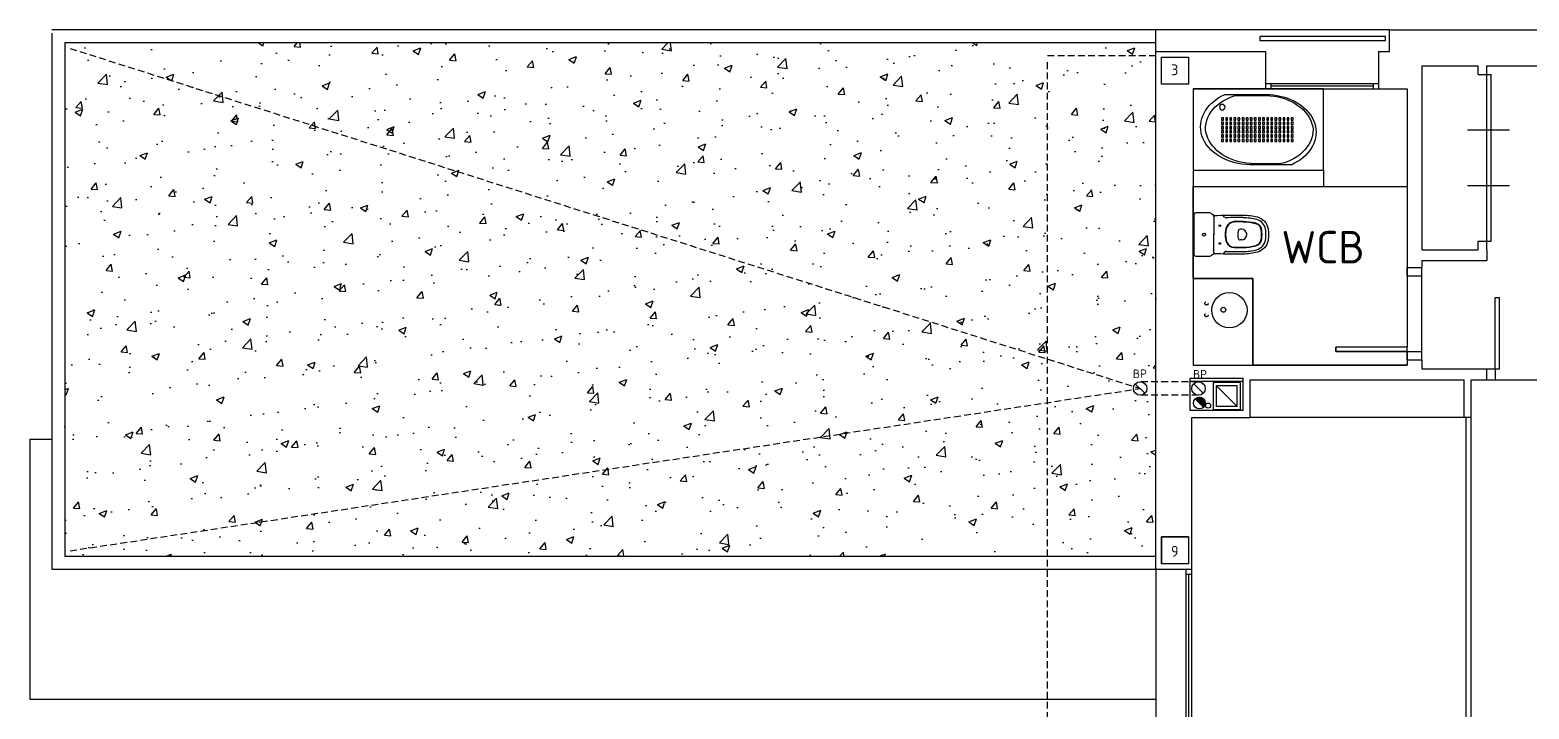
# Model space of a CAD drawing. Extents: x 37594 to 44658, y -15488 to -11373.
# Drawn here: x 37750 to 39133, y -14596 to -13969 of the extents above; entities that cross this region are included whole.
import ezdxf

# ---------------------------------------------------------------- set-up
doc = ezdxf.new("R2010")
doc.units = 0
doc.header["$LTSCALE"] = 25
doc.header["$MEASUREMENT"] = 0
doc.linetypes.add('RAYITAS', pattern=[0.375, 0.25, -0.125])
for name, color, linetype in [('CARASFIJAS', 3, 'CONTINUOUS'), ('CARPINTERIA', 5, 'CONTINUOUS'), ('CUBIERTA', 4, 'CONTINUOUS'), ('MUROS', 1, 'CONTINUOUS'), ('PAVIMENTOS', 4, 'CONTINUOUS'), ('PILARES', 2, 'CONTINUOUS'), ('PLANTA', 7, 'CONTINUOUS'), ('TEXTO', 10, 'CONTINUOUS'), ('TEXTOS', 10, 'CONTINUOUS'), ('TEXTOSPIL', 7, 'CONTINUOUS')]:
    doc.layers.add(name, color=color, linetype=linetype)
doc.styles.add('DIN', font='DIN')
doc.styles.add('FUTURA', font='din.shx', dxfattribs={"height": 30})

msp = doc.modelspace()

# ---------------------------------------------------------------- hatches: boundary and pattern name
at = {"layer": 'CUBIERTA'}
h = msp.add_hatch(dxfattribs=at)
h.set_pattern_fill('AR-CONC', color=256, scale=10, style=0)
h.set_pattern_definition([(50, (5619.305, 5055.01), (71.72602, -6.27521), [7.5, -82.5]), (355, (5619.305, 5055.01), (-13.87513, 75.21921), [6, -66]), (100.4514, (5625.28, 5054.49), (57.85094, 68.94395), [6.37402, -70.11421]), (46.1842, (5619.305, 5075.01), (106.7241, -16.5519), [11.25, -123.75]), (96.6356, (5628.2, 5073.63), (93.46627, 97.4118), [9.56103, -105.1713]), (351.1842, (5619.3, 5075.01), (93.4662, 97.41186), [9, -99]), (21, (5629.305, 5070.01), (59.690705, -40.26189), [7.5, -82.5]), (326, (5629.305, 5070.01), (24.33153, 72.515), [6, -66]), (71.4514, (5634.28, 5066.656), (84.02226, 32.25305), [6.37402, -70.11421]), (37.5, (5619.305, 5055.011), (1.215986, 33.289385), [0, -65.2, 0, -67, 0, -66.25]), (7.5, (5619.305, 5055.01), (26.306954, 39.44117), [0, -38.2, 0, -63.7, 0, -25.25]), (327.5, (5597.005, 5055.01), (53.382244, -2.255487), [0, -25, 0, -78, 0, -103.5]), (317.5, (5587.005, 5055.01), (58.318617, 10.0105), [0, -32.5, 0, -51.8, 0, -73.5])])
edge = h.paths.add_edge_path()
edge.add_line((38789.2, -13981.2), (37782.2, -13981.2))
edge.add_line((37782.2, -13981.2), (37782.2, -14455.2))
edge.add_line((37782.2, -14455.2), (38789.2, -14455.2))
edge.add_line((38789.2, -14455.2), (38789.2, -13981.2))

# ---------------------------------------------------------------- linework, layer by layer
at = {"layer": 'CARASFIJAS'}
for p, q in [((38794.2, -13994.2), (38819.2, -13994.2)), ((38819.2, -13994.2), (38819.2, -14019.2)), ((38819.2, -14437.2), (38794.2, -14437.2)), ((38794.2, -14437.2), (38794.2, -14462.2))]:
    msp.add_line(p, q, dxfattribs=at)
at = {"layer": 'CARPINTERIA'}
for p, q in [((39094.7, -14164.2), (39094.7, -14010.2)), ((39094.7, -14010.2), (39098.7, -14010.2)), ((39098.7, -14164.2), (39098.7, -14010.2)), ((38890.2, -14018.7), (38994.7, -14018.7)), ((38890.2, -14023.7), (38994.7, -14023.7)), ((38895.2, -14018.7), (38895.2, -14023.7)), ((38989.7, -14021.2), (38895.2, -14021.2)), ((38989.7, -14018.7), (38989.7, -14023.7)), ((39076.8, -14061.5), (39115.6, -14061.5)), ((39076.8, -14112.9), (39115.6, -14112.9)), ((39094.7, -14164.2), (39098.7, -14164.2)), ((39021.2, -14196.2), (39021.2, -14188.7)), ((39034.7, -14196.2), (39034.7, -14188.7)), ((39021.2, -14196.2), (39034.7, -14196.2)), ((39102.2, -14282.2), (39102.2, -14216.2)), ((39102.2, -14216.2), (39106.2, -14216.2)), ((39106.2, -14282.2), (39106.2, -14216.2)), ((38955.2, -14266.2), (38955.2, -14262.2)), ((39021.2, -14262.2), (38955.2, -14262.2)), ((39021.2, -14266.2), (38955.2, -14266.2)), ((39021.2, -14266.2), (39021.2, -14262.2)), ((39021.2, -14273.7), (39021.2, -14266.2)), ((39021.2, -14266.2), (39034.7, -14266.2)), ((39034.7, -14273.7), (39034.7, -14266.2)), ((39094.7, -14282.2), (39102.2, -14282.2)), ((39102.2, -14282.2), (39106.2, -14282.2)), ((39102.2, -14282.2), (39102.2, -14292.2)), ((39094.7, -14292.2), (39102.2, -14292.2)), ((38817.2, -14727.2), (38817.2, -14467.2)), ((38822.2, -14727.2), (38822.2, -14467.2)), ((38822.2, -14472.2), (38817.2, -14472.2)), ((38819.7, -14722.2), (38819.7, -14472.2))]:
    msp.add_line(p, q, dxfattribs=at)
at = {"layer": 'CUBIERTA'}
msp.add_lwpolyline([(38789.2, -13981.2), (37782.2, -13981.2), (37782.2, -14455.2), (38789.2, -14455.2), (38789.2, -13981.2)], dxfattribs=at)
at = {"layer": 'MUROS'}
for p, q in [((39004.7, -13989.2), (39004.7, -13969.2)), ((39004.7, -13969.2), (39240.2, -13969.2)), ((38789.2, -13989.2), (38890.2, -13989.2)), ((38789.2, -14467.2), (38789.2, -13992.2)), ((38890.2, -13989.2), (38890.2, -14023.7)), ((38994.7, -13989.2), (39004.7, -13989.2)), ((38994.7, -13989.2), (38994.7, -14023.7)), ((39034.7, -14002.2), (39034.7, -14172.2)), ((39034.7, -14002.2), (39086.7, -14002.2)), ((39086.7, -14010.2), (39086.7, -14002.2)), ((39086.7, -14010.2), (39094.7, -14010.2)), ((39094.7, -14010.2), (39094.7, -14002.2)), ((39094.7, -14002.2), (39579.2, -14002.2)), ((38823.7, -14023.7), (38890.2, -14023.7)), ((38823.7, -14023.7), (38823.7, -14278.7)), ((38994.7, -14023.7), (39021.2, -14023.7)), ((39021.2, -14023.7), (39021.2, -14188.7)), ((39086.7, -14172.2), (39086.7, -14164.2)), ((39086.7, -14164.2), (39094.7, -14164.2)), ((39094.7, -14172.2), (39094.7, -14164.2)), ((39034.7, -14172.2), (39086.7, -14172.2)), ((39094.7, -14172.2), (39094.7, -14182.2)), ((39021.2, -14188.7), (39034.7, -14188.7)), ((39034.7, -14182.2), (39034.7, -14188.7)), ((39034.7, -14182.2), (39094.7, -14182.2)), ((39021.2, -14273.7), (39021.2, -14278.7)), ((39021.2, -14273.7), (39034.7, -14273.7)), ((39034.7, -14273.7), (39034.7, -14282.2)), ((38823.7, -14278.7), (39021.2, -14278.7)), ((39034.7, -14282.2), (39094.7, -14282.2)), ((39094.7, -14292.2), (39094.7, -14282.2)), ((38820.7, -14320.7), (38820.7, -14290.7)), ((38820.7, -14290.7), (38869.7, -14290.7)), ((38869.7, -14320.7), (38869.7, -14290.7)), ((38876.2, -14292.2), (39073.7, -14292.2)), ((38876.2, -14327.2), (38876.2, -14292.2)), ((39073.7, -14327.2), (39073.7, -14292.2)), ((39080.2, -14292.2), (39094.7, -14292.2)), ((39080.2, -14327.2), (39080.2, -14292.2)), ((38869.7, -14320.7), (38820.7, -14320.7)), ((38822.2, -14467.2), (38822.2, -14327.2)), ((38822.2, -14327.2), (38876.2, -14327.2)), ((39080.2, -14327.2), (39073.7, -14327.2)), ((38789.2, -14467.2), (38822.2, -14467.2))]:
    msp.add_line(p, q, dxfattribs=at)
at = {"layer": 'PAVIMENTOS'}
msp.add_lwpolyline([(39021.2, -14278.7), (38878.7, -14278.7), (38878.7, -14198.7), (38823.7, -14198.7), (38823.7, -14113.7), (39021.2, -14113.7), (39021.2, -14262.2), (38955.2, -14262.2), (38955.2, -14266.2), (39021.2, -14266.2)], close=True, dxfattribs=at)
at = {"layer": 'PILARES'}
for points in [[(38794.2, -13994.2), (38819.2, -13994.2), (38819.2, -14019.2), (38794.2, -14019.2)], [(38794.2, -14437.2), (38819.2, -14437.2), (38819.2, -14462.2), (38794.2, -14462.2)]]:
    msp.add_lwpolyline(points, close=True, dxfattribs=at)
at = {"layer": 'PLANTA'}
for p, q in [((38789.2, -13969.2), (37770.2, -13969.2)), ((38789.2, -13989.2), (38789.2, -13969.2)), ((39004.7, -13969.2), (38789.2, -13969.2)), ((37770.2, -13972.2), (37770.2, -14467.2)), ((38789.2, -13981.2), (37782.2, -13981.2)), ((37782.2, -13984.2), (37782.2, -14455.2)), ((39001.1, -13975.2), (38885.4, -13975.2)), ((38885.4, -13979.2), (38885.4, -13975.2)), ((39001.1, -13979.2), (38885.4, -13979.2)), ((39001.1, -13979.2), (39001.1, -13975.2)), ((38836.5, -14041.3), (38838.4, -14039.1)), ((38838.4, -14039.1), (38840.3, -14037.1)), ((38840.3, -14037.1), (38842.5, -14035.2)), ((38841.8, -14042.6), (38844, -14040.3)), ((38842.5, -14035.2), (38844.9, -14033.4)), ((38844, -14040.3), (38846.4, -14038.2)), ((38844.9, -14033.4), (38847.4, -14031.7)), ((38846.4, -14038.2), (38848.9, -14036.2)), ((38847.4, -14031.7), (38850.1, -14030.1)), ((38848.1, -14039.5), (38847.9, -14040.5)), ((38847.9, -14040.5), (38848.1, -14041.5)), ((38848.6, -14038.7), (38848.1, -14039.5)), ((38849.5, -14038.1), (38848.6, -14038.7)), ((38848.9, -14036.2), (38851.8, -14034.4)), ((38850.5, -14037.9), (38849.5, -14038.1)), ((38850.1, -14030.1), (38853, -14028.7)), ((38851.5, -14038.1), (38850.5, -14037.9)), ((38852.3, -14038.7), (38851.5, -14038.1)), ((38851.8, -14034.4), (38854.9, -14032.7)), ((38852.9, -14039.5), (38852.3, -14038.7)), ((38853.1, -14040.5), (38852.9, -14039.5)), ((38852.9, -14041.5), (38853.1, -14040.5)), ((38853, -14028.7), (38891.8, -14028.7)), ((38854.9, -14032.7), (38858, -14031.3)), ((38858, -14031.3), (38861.4, -14030.1)), ((38861.4, -14030.1), (38864.8, -14029.7)), ((38864.8, -14029.7), (38891.2, -14029.7)), ((38891.2, -14029.7), (38894.7, -14029.9)), ((38891.8, -14028.7), (38894.2, -14028.8)), ((38894.2, -14028.8), (38897.7, -14029.2)), ((38894.7, -14029.9), (38898.3, -14030.3)), ((38897.7, -14029.2), (38901, -14029.6)), ((38898.3, -14030.3), (38901.9, -14031)), ((38901, -14029.6), (38905, -14030.5)), ((38901.9, -14031), (38905.4, -14031.8)), ((38905, -14030.5), (38907.9, -14031.3)), ((38905.4, -14031.8), (38908.7, -14032.9)), ((38907.9, -14031.3), (38910.1, -14032)), ((38908.7, -14032.9), (38912, -14034.2)), ((38910.1, -14032), (38913.4, -14033.3)), ((38912, -14034.2), (38915.1, -14035.7)), ((38913.4, -14033.3), (38916.6, -14034.8)), ((38915.1, -14035.7), (38918, -14037.4)), ((38916.6, -14034.8), (38919.6, -14036.5)), ((38918, -14037.4), (38920.6, -14039.2)), ((38919.6, -14036.5), (38922.5, -14038.3)), ((38920.6, -14039.2), (38923.3, -14041.2)), ((38922.5, -14038.3), (38925.2, -14040.4)), ((38925.2, -14040.4), (38927.6, -14042.6)), ((38830.5, -14056), (38830.9, -14053.5)), ((38830.9, -14053.5), (38831.5, -14050.9)), ((38831.5, -14050.9), (38832.4, -14048.4)), ((38832.4, -14048.4), (38833.6, -14045.9)), ((38833.6, -14045.9), (38834.9, -14043.5)), ((38834.9, -14043.5), (38836.5, -14041.3)), ((38835.5, -14055.6), (38836.2, -14052.8)), ((38836.2, -14052.8), (38837.2, -14050.1)), ((38837.2, -14050.1), (38838.4, -14047.5)), ((38838.4, -14047.5), (38840, -14045.1)), ((38840, -14045.1), (38841.8, -14042.6)), ((38848.1, -14041.5), (38848.6, -14042.3)), ((38848.6, -14042.3), (38849.5, -14042.9)), ((38849.5, -14042.9), (38850.5, -14043.1)), ((38850.5, -14043.1), (38851.5, -14042.9)), ((38851.5, -14042.9), (38852.3, -14042.3)), ((38852.3, -14042.3), (38852.9, -14041.5)), ((38923.3, -14041.2), (38925.6, -14043.3)), ((38925.6, -14043.3), (38927.6, -14045.6)), ((38927.6, -14042.6), (38929.8, -14045)), ((38927.6, -14045.6), (38929.4, -14048)), ((38929.4, -14048), (38931, -14050.5)), ((38929.8, -14045), (38931.7, -14047.5)), ((38931, -14050.5), (38932.3, -14053)), ((38931.7, -14047.5), (38933.3, -14050.1)), ((38932.3, -14053), (38933.2, -14055.8)), ((38933.3, -14050.1), (38934.7, -14052.8)), ((38934.7, -14052.8), (38935.7, -14055.6)), ((38830.3, -14058.6), (38830.5, -14056)), ((38830.5, -14061.2), (38830.3, -14058.6)), ((38830.9, -14064.1), (38830.5, -14061.2)), ((38831.7, -14066.9), (38830.9, -14064.1)), ((38832.7, -14069.6), (38831.7, -14066.9)), ((38835, -14061.1), (38835.1, -14058.4)), ((38835.4, -14063.7), (38835, -14061.1)), ((38835.1, -14058.4), (38835.5, -14055.6)), ((38836.1, -14066.5), (38835.4, -14063.7)), ((38837, -14069), (38836.1, -14066.5)), ((38933.6, -14066.8), (38932.8, -14069.6)), ((38933.2, -14055.8), (38933.9, -14058.5)), ((38934.1, -14063.9), (38933.6, -14066.8)), ((38933.9, -14058.5), (38934.3, -14061.2)), ((38934.3, -14061.2), (38934.1, -14063.9)), ((38935.7, -14055.6), (38936.5, -14058.4)), ((38936.5, -14058.4), (38936.9, -14061.2)), ((38936.9, -14066.4), (38936.5, -14068.8)), ((38936.9, -14061.2), (38937, -14063.7)), ((38937, -14063.7), (38936.9, -14066.4)), ((38834.1, -14072.3), (38832.7, -14069.6)), ((38835.7, -14074.9), (38834.1, -14072.3)), ((38837.6, -14077.5), (38835.7, -14074.9)), ((38838.3, -14071.6), (38837, -14069)), ((38839.8, -14079.8), (38837.6, -14077.5)), ((38839.8, -14074), (38838.3, -14071.6)), ((38841.5, -14076.3), (38839.8, -14074)), ((38842.2, -14082), (38839.8, -14079.8)), ((38843.5, -14078.5), (38841.5, -14076.3)), ((38844.9, -14084), (38842.2, -14082)), ((38845.7, -14080.7), (38843.5, -14078.5)), ((38848.1, -14082.6), (38845.7, -14080.7)), ((38926.6, -14079.9), (38924.4, -14082.2)), ((38928.6, -14077.5), (38926.6, -14079.9)), ((38930.3, -14075), (38928.6, -14077.5)), ((38930.9, -14080.9), (38929.1, -14083.1)), ((38931.7, -14072.3), (38930.3, -14075)), ((38932.5, -14078.7), (38930.9, -14080.9)), ((38932.8, -14069.6), (38931.7, -14072.3)), ((38933.8, -14076.4), (38932.5, -14078.7)), ((38935, -14073.9), (38933.8, -14076.4)), ((38935.8, -14071.4), (38935, -14073.9)), ((38936.5, -14068.8), (38935.8, -14071.4)), ((38847.7, -14085.9), (38844.9, -14084)), ((38850.8, -14087.7), (38847.7, -14085.9)), ((38850.7, -14084.4), (38848.1, -14082.6)), ((38853.5, -14086.1), (38850.7, -14084.4)), ((38854.1, -14089.2), (38850.8, -14087.7)), ((38856.4, -14087.6), (38853.5, -14086.1)), ((38857.5, -14090.5), (38854.1, -14089.2)), ((38859.5, -14088.9), (38856.4, -14087.6)), ((38861, -14091.5), (38857.5, -14090.5)), ((38862.7, -14090.1), (38859.5, -14088.9)), ((38864.7, -14092.5), (38861, -14091.5)), ((38866.1, -14091), (38862.7, -14090.1)), ((38868.4, -14093.1), (38864.7, -14092.5)), ((38869.4, -14091.7), (38866.1, -14091)), ((38872.4, -14093.5), (38868.4, -14093.1)), ((38873, -14092.3), (38869.4, -14091.7)), ((38875.6, -14093.7), (38872.4, -14093.5)), ((38876.5, -14092.6), (38873, -14092.3)), ((38914.5, -14093.7), (38875.6, -14093.7)), ((38879.6, -14092.7), (38876.5, -14092.6)), ((38902.6, -14092.7), (38879.6, -14092.7)), ((38906.4, -14092.3), (38902.6, -14092.7)), ((38909.8, -14091.2), (38906.4, -14092.3)), ((38913.1, -14089.7), (38909.8, -14091.2)), ((38916.2, -14088.1), (38913.1, -14089.7)), ((38917.2, -14092.2), (38914.5, -14093.7)), ((38919.1, -14086.3), (38916.2, -14088.1)), ((38920, -14090.7), (38917.2, -14092.2)), ((38921.9, -14084.4), (38919.1, -14086.3)), ((38922.5, -14089), (38920, -14090.7)), ((38924.4, -14082.2), (38921.9, -14084.4)), ((38924.9, -14087.2), (38922.5, -14089)), ((38927.2, -14085.2), (38924.9, -14087.2)), ((38929.1, -14083.1), (38927.2, -14085.2)), ((38823.7, -14098.7), (38943.7, -14098.7)), ((38943.7, -14098.7), (38943.7, -14113.7)), ((38823.7, -14113.7), (38943.7, -14113.7)), ((38943.7, -14113.7), (39021.2, -14113.7)), ((38842.6, -14141.5), (38842.6, -14157.9)), ((38852.5, -14142), (38850.8, -14140.3)), ((38842.6, -14158.2), (38842.6, -14157.9)), ((38842.6, -14158.2), (38842.6, -14158.4)), ((38842.6, -14174.8), (38842.6, -14158.4)), ((38868.3, -14153.2), (38867, -14153.2)), ((38868.3, -14163.1), (38867, -14163.1)), ((38852.5, -14174.3), (38850.8, -14176.1)), ((38823.7, -14198.7), (38878.7, -14198.7)), ((38878.7, -14198.7), (38878.7, -14278.7)), ((39034.7, -14266.2), (39034.7, -14196.2)), ((38770.2, -14295.9), (38779.1, -14304.7)), ((38869.7, -14293.7), (38820.7, -14293.7)), ((38824.1, -14295.9), (38832.9, -14304.7)), ((38867.2, -14294.9), (38842.2, -14294.9)), ((38842.2, -14319.9), (38842.2, -14294.9)), ((38864.2, -14316.9), (38845.2, -14297.9)), ((38845.2, -14316.9), (38845.2, -14297.9)), ((38864.2, -14297.9), (38845.2, -14297.9)), ((38864.2, -14316.9), (38864.2, -14297.9)), ((38867.2, -14319.9), (38867.2, -14294.9)), ((39102.2, -14292.2), (39172.2, -14292.2)), ((38833.2, -14317.6), (38825.4, -14309.9)), ((38833.5, -14317.3), (38825.7, -14309.5)), ((38833.8, -14316.9), (38826.2, -14309.2)), ((38834.1, -14316.4), (38826.6, -14308.9)), ((38834.3, -14316), (38827.1, -14308.7)), ((38834.5, -14315.4), (38827.6, -14308.5)), ((38834.6, -14314.9), (38828.1, -14308.4)), ((38834.7, -14314.3), (38828.7, -14308.3)), ((38834.8, -14313.6), (38829.4, -14308.2)), ((38834.7, -14312.8), (38830.2, -14308.3)), ((38834.4, -14311.8), (38831.2, -14308.6)), ((38864.2, -14316.9), (38845.2, -14316.9)), ((38867.2, -14319.9), (38842.2, -14319.9)), ((39073.7, -14327.2), (38876.2, -14327.2)), ((39075.2, -14327.2), (39075.2, -15022.7)), ((39080.2, -15022.7), (39080.2, -14327.2)), ((37750.2, -14347.2), (37770.2, -14347.2)), ((37750.2, -14347.2), (37750.2, -14587.2)), ((37782.2, -14455.2), (38789.2, -14455.2)), ((37770.2, -14467.2), (38789.2, -14467.2)), ((38789.2, -14467.2), (38789.2, -14727.2)), ((37750.2, -14587.2), (38789.2, -14587.2))]:
    msp.add_line(p, q, dxfattribs=at)
at = {"layer": 'PLANTA', "linetype": 'RAYITAS'}
for p, q in [((37787.2, -13986.2), (38774.7, -14300.3)), ((38789.2, -13993.2), (38689.2, -13993.2)), ((38689.2, -14727.2), (38689.2, -13996.2)), ((37787.2, -14450.2), (38774.7, -14300.3)), ((38828.5, -14294), (38774.7, -14294)), ((38828.5, -14306.5), (38774.7, -14306.5))]:
    msp.add_line(p, q, dxfattribs=at)
at = {"layer": 'PLANTA', "color": 4}
for p, q in [((38851.6, -14050.3), (38849.8, -14050.3)), ((38849.8, -14050.3), (38849.8, -14052.6)), ((38849.8, -14052.6), (38851.6, -14052.6)), ((38849.8, -14054.3), (38849.8, -14056.5)), ((38851.6, -14054.3), (38849.8, -14054.3)), ((38851.6, -14052.6), (38851.6, -14050.3)), ((38851.6, -14056.5), (38851.6, -14054.3)), ((38853.6, -14050.3), (38853.6, -14052.6)), ((38855.4, -14050.3), (38853.6, -14050.3)), ((38853.6, -14052.6), (38855.4, -14052.6)), ((38853.6, -14054.3), (38853.6, -14056.5)), ((38855.4, -14054.3), (38853.6, -14054.3)), ((38855.4, -14052.6), (38855.4, -14050.3)), ((38855.4, -14056.5), (38855.4, -14054.3)), ((38857.4, -14050.3), (38857.4, -14052.6)), ((38859.1, -14050.3), (38857.4, -14050.3)), ((38857.4, -14052.6), (38859.1, -14052.6)), ((38857.4, -14054.3), (38857.4, -14056.5)), ((38859.1, -14054.3), (38857.4, -14054.3)), ((38859.1, -14052.6), (38859.1, -14050.3)), ((38859.1, -14056.5), (38859.1, -14054.3)), ((38861.1, -14050.3), (38861.1, -14052.6)), ((38862.9, -14050.3), (38861.1, -14050.3)), ((38861.1, -14052.6), (38862.9, -14052.6)), ((38861.1, -14054.3), (38861.1, -14056.5)), ((38862.9, -14054.3), (38861.1, -14054.3)), ((38862.9, -14052.6), (38862.9, -14050.3)), ((38862.9, -14056.5), (38862.9, -14054.3)), ((38864.9, -14050.3), (38864.9, -14052.6)), ((38866.7, -14050.3), (38864.9, -14050.3)), ((38864.9, -14052.6), (38866.7, -14052.6)), ((38864.9, -14054.3), (38864.9, -14056.5)), ((38866.7, -14054.3), (38864.9, -14054.3)), ((38866.7, -14052.6), (38866.7, -14050.3)), ((38866.7, -14056.5), (38866.7, -14054.3)), ((38868.7, -14050.3), (38868.7, -14052.6)), ((38870.5, -14050.3), (38868.7, -14050.3)), ((38868.7, -14052.6), (38870.5, -14052.6)), ((38868.7, -14054.3), (38868.7, -14056.5)), ((38870.5, -14054.3), (38868.7, -14054.3)), ((38870.5, -14052.6), (38870.5, -14050.3)), ((38870.5, -14056.5), (38870.5, -14054.3)), ((38872.5, -14050.3), (38872.5, -14052.6)), ((38874.2, -14050.3), (38872.5, -14050.3)), ((38872.5, -14052.6), (38874.2, -14052.6)), ((38872.5, -14054.3), (38872.5, -14056.5)), ((38874.2, -14054.3), (38872.5, -14054.3)), ((38874.2, -14052.6), (38874.2, -14050.3)), ((38874.2, -14056.5), (38874.2, -14054.3)), ((38876.2, -14050.3), (38876.2, -14052.6)), ((38878, -14050.3), (38876.2, -14050.3)), ((38876.2, -14052.6), (38878, -14052.6)), ((38876.2, -14054.3), (38876.2, -14056.5)), ((38878, -14054.3), (38876.2, -14054.3)), ((38878, -14052.6), (38878, -14050.3)), ((38878, -14056.5), (38878, -14054.3)), ((38880, -14050.3), (38880, -14052.6)), ((38881.8, -14050.3), (38880, -14050.3)), ((38880, -14052.6), (38881.8, -14052.6)), ((38880, -14054.3), (38880, -14056.5)), ((38881.8, -14054.3), (38880, -14054.3)), ((38881.8, -14052.6), (38881.8, -14050.3)), ((38881.8, -14056.5), (38881.8, -14054.3)), ((38883.8, -14050.3), (38883.8, -14052.6)), ((38885.6, -14050.3), (38883.8, -14050.3)), ((38883.8, -14052.6), (38885.6, -14052.6)), ((38883.8, -14054.3), (38883.8, -14056.5)), ((38885.6, -14054.3), (38883.8, -14054.3)), ((38885.6, -14052.6), (38885.6, -14050.3)), ((38885.6, -14056.5), (38885.6, -14054.3)), ((38887.6, -14050.3), (38887.6, -14052.6)), ((38889.4, -14050.3), (38887.6, -14050.3)), ((38887.6, -14052.6), (38889.4, -14052.6)), ((38887.6, -14054.3), (38887.6, -14056.5)), ((38889.4, -14054.3), (38887.6, -14054.3)), ((38889.4, -14052.6), (38889.4, -14050.3)), ((38889.4, -14056.5), (38889.4, -14054.3)), ((38891.4, -14050.3), (38891.4, -14052.6)), ((38893.1, -14050.3), (38891.4, -14050.3)), ((38891.4, -14052.6), (38893.1, -14052.6)), ((38891.4, -14054.3), (38891.4, -14056.5)), ((38893.1, -14054.3), (38891.4, -14054.3)), ((38893.1, -14052.6), (38893.1, -14050.3)), ((38893.1, -14056.5), (38893.1, -14054.3)), ((38895.1, -14050.3), (38895.1, -14052.6)), ((38896.9, -14050.3), (38895.1, -14050.3)), ((38895.1, -14052.6), (38896.9, -14052.6)), ((38895.1, -14054.3), (38895.1, -14056.5)), ((38896.9, -14054.3), (38895.1, -14054.3)), ((38896.9, -14052.6), (38896.9, -14050.3)), ((38896.9, -14056.5), (38896.9, -14054.3)), ((38898.9, -14050.3), (38898.9, -14052.6)), ((38900.7, -14050.3), (38898.9, -14050.3)), ((38898.9, -14052.6), (38900.7, -14052.6)), ((38898.9, -14054.3), (38898.9, -14056.5)), ((38900.7, -14054.3), (38898.9, -14054.3)), ((38900.7, -14052.6), (38900.7, -14050.3)), ((38900.7, -14056.5), (38900.7, -14054.3)), ((38902.7, -14050.3), (38902.7, -14052.6)), ((38904.5, -14050.3), (38902.7, -14050.3)), ((38902.7, -14052.6), (38904.5, -14052.6)), ((38902.7, -14054.3), (38902.7, -14056.5)), ((38904.5, -14054.3), (38902.7, -14054.3)), ((38904.5, -14052.6), (38904.5, -14050.3)), ((38904.5, -14056.5), (38904.5, -14054.3)), ((38906.5, -14050.3), (38906.5, -14052.6)), ((38908.2, -14050.3), (38906.5, -14050.3)), ((38906.5, -14052.6), (38908.2, -14052.6)), ((38906.5, -14054.3), (38906.5, -14056.5)), ((38908.2, -14054.3), (38906.5, -14054.3)), ((38908.2, -14052.6), (38908.2, -14050.3)), ((38908.2, -14056.5), (38908.2, -14054.3)), ((38910.2, -14050.3), (38910.2, -14052.6)), ((38912, -14050.3), (38910.2, -14050.3)), ((38910.2, -14052.6), (38912, -14052.6)), ((38910.2, -14054.3), (38910.2, -14056.5)), ((38912, -14054.3), (38910.2, -14054.3)), ((38912, -14052.6), (38912, -14050.3)), ((38912, -14056.5), (38912, -14054.3)), ((38915.8, -14050.3), (38914, -14050.3)), ((38914, -14050.3), (38914, -14052.6)), ((38914, -14052.6), (38915.8, -14052.6)), ((38915.8, -14054.3), (38914, -14054.3)), ((38914, -14054.3), (38914, -14056.5)), ((38915.8, -14052.6), (38915.8, -14050.3)), ((38915.8, -14056.5), (38915.8, -14054.3)), ((38849.8, -14056.5), (38851.6, -14056.5)), ((38849.8, -14058.2), (38849.8, -14060.4)), ((38851.6, -14058.2), (38849.8, -14058.2)), ((38849.8, -14060.4), (38851.6, -14060.4)), ((38849.8, -14062.1), (38849.8, -14064.3)), ((38851.6, -14062.1), (38849.8, -14062.1)), ((38849.8, -14064.3), (38851.6, -14064.3)), ((38849.8, -14066), (38849.8, -14068.3)), ((38851.6, -14066), (38849.8, -14066)), ((38849.8, -14068.3), (38851.6, -14068.3)), ((38851.6, -14060.4), (38851.6, -14058.2)), ((38851.6, -14064.3), (38851.6, -14062.1)), ((38851.6, -14068.3), (38851.6, -14066)), ((38853.6, -14056.5), (38855.4, -14056.5)), ((38853.6, -14058.2), (38853.6, -14060.4)), ((38855.4, -14058.2), (38853.6, -14058.2)), ((38853.6, -14060.4), (38855.4, -14060.4)), ((38853.6, -14062.1), (38853.6, -14064.3)), ((38855.4, -14062.1), (38853.6, -14062.1)), ((38853.6, -14064.3), (38855.4, -14064.3)), ((38853.6, -14066), (38853.6, -14068.3)), ((38855.4, -14066), (38853.6, -14066)), ((38853.6, -14068.3), (38855.4, -14068.3)), ((38855.4, -14060.4), (38855.4, -14058.2)), ((38855.4, -14064.3), (38855.4, -14062.1)), ((38855.4, -14068.3), (38855.4, -14066)), ((38857.4, -14056.5), (38859.1, -14056.5)), ((38857.4, -14058.2), (38857.4, -14060.4)), ((38859.1, -14058.2), (38857.4, -14058.2)), ((38857.4, -14060.4), (38859.1, -14060.4)), ((38857.4, -14062.1), (38857.4, -14064.3)), ((38859.1, -14062.1), (38857.4, -14062.1)), ((38857.4, -14064.3), (38859.1, -14064.3)), ((38857.4, -14066), (38857.4, -14068.3)), ((38859.1, -14066), (38857.4, -14066)), ((38857.4, -14068.3), (38859.1, -14068.3)), ((38859.1, -14060.4), (38859.1, -14058.2)), ((38859.1, -14064.3), (38859.1, -14062.1)), ((38859.1, -14068.3), (38859.1, -14066)), ((38861.1, -14056.5), (38862.9, -14056.5)), ((38861.1, -14058.2), (38861.1, -14060.4)), ((38862.9, -14058.2), (38861.1, -14058.2)), ((38861.1, -14060.4), (38862.9, -14060.4)), ((38861.1, -14062.1), (38861.1, -14064.3)), ((38862.9, -14062.1), (38861.1, -14062.1)), ((38861.1, -14064.3), (38862.9, -14064.3)), ((38861.1, -14066), (38861.1, -14068.3)), ((38862.9, -14066), (38861.1, -14066)), ((38861.1, -14068.3), (38862.9, -14068.3)), ((38862.9, -14060.4), (38862.9, -14058.2)), ((38862.9, -14064.3), (38862.9, -14062.1)), ((38862.9, -14068.3), (38862.9, -14066)), ((38864.9, -14056.5), (38866.7, -14056.5)), ((38864.9, -14058.2), (38864.9, -14060.4)), ((38866.7, -14058.2), (38864.9, -14058.2)), ((38864.9, -14060.4), (38866.7, -14060.4)), ((38864.9, -14062.1), (38864.9, -14064.3)), ((38866.7, -14062.1), (38864.9, -14062.1)), ((38864.9, -14064.3), (38866.7, -14064.3)), ((38864.9, -14066), (38864.9, -14068.3)), ((38866.7, -14066), (38864.9, -14066)), ((38864.9, -14068.3), (38866.7, -14068.3)), ((38866.7, -14060.4), (38866.7, -14058.2)), ((38866.7, -14064.3), (38866.7, -14062.1)), ((38866.7, -14068.3), (38866.7, -14066)), ((38868.7, -14056.5), (38870.5, -14056.5)), ((38868.7, -14058.2), (38868.7, -14060.4)), ((38870.5, -14058.2), (38868.7, -14058.2)), ((38868.7, -14060.4), (38870.5, -14060.4)), ((38868.7, -14062.1), (38868.7, -14064.3)), ((38870.5, -14062.1), (38868.7, -14062.1)), ((38868.7, -14064.3), (38870.5, -14064.3)), ((38868.7, -14066), (38868.7, -14068.3)), ((38870.5, -14066), (38868.7, -14066)), ((38868.7, -14068.3), (38870.5, -14068.3)), ((38870.5, -14060.4), (38870.5, -14058.2)), ((38870.5, -14064.3), (38870.5, -14062.1)), ((38870.5, -14068.3), (38870.5, -14066)), ((38872.5, -14056.5), (38874.2, -14056.5)), ((38872.5, -14058.2), (38872.5, -14060.4)), ((38874.2, -14058.2), (38872.5, -14058.2)), ((38872.5, -14060.4), (38874.2, -14060.4)), ((38872.5, -14062.1), (38872.5, -14064.3)), ((38874.2, -14062.1), (38872.5, -14062.1)), ((38872.5, -14064.3), (38874.2, -14064.3)), ((38872.5, -14066), (38872.5, -14068.3)), ((38874.2, -14066), (38872.5, -14066)), ((38872.5, -14068.3), (38874.2, -14068.3)), ((38874.2, -14060.4), (38874.2, -14058.2)), ((38874.2, -14064.3), (38874.2, -14062.1)), ((38874.2, -14068.3), (38874.2, -14066)), ((38876.2, -14056.5), (38878, -14056.5)), ((38876.2, -14058.2), (38876.2, -14060.4)), ((38878, -14058.2), (38876.2, -14058.2)), ((38876.2, -14060.4), (38878, -14060.4)), ((38876.2, -14062.1), (38876.2, -14064.3)), ((38878, -14062.1), (38876.2, -14062.1)), ((38876.2, -14064.3), (38878, -14064.3)), ((38876.2, -14066), (38876.2, -14068.3)), ((38878, -14066), (38876.2, -14066)), ((38876.2, -14068.3), (38878, -14068.3)), ((38878, -14060.4), (38878, -14058.2)), ((38878, -14064.3), (38878, -14062.1)), ((38878, -14068.3), (38878, -14066)), ((38880, -14056.5), (38881.8, -14056.5)), ((38880, -14058.2), (38880, -14060.4)), ((38881.8, -14058.2), (38880, -14058.2)), ((38880, -14060.4), (38881.8, -14060.4)), ((38880, -14062.1), (38880, -14064.3)), ((38881.8, -14062.1), (38880, -14062.1)), ((38880, -14064.3), (38881.8, -14064.3)), ((38880, -14066), (38880, -14068.3)), ((38881.8, -14066), (38880, -14066)), ((38880, -14068.3), (38881.8, -14068.3)), ((38881.8, -14060.4), (38881.8, -14058.2)), ((38881.8, -14064.3), (38881.8, -14062.1)), ((38881.8, -14068.3), (38881.8, -14066)), ((38883.8, -14056.5), (38885.6, -14056.5)), ((38883.8, -14058.2), (38883.8, -14060.4)), ((38885.6, -14058.2), (38883.8, -14058.2)), ((38883.8, -14060.4), (38885.6, -14060.4)), ((38883.8, -14062.1), (38883.8, -14064.3)), ((38885.6, -14062.1), (38883.8, -14062.1)), ((38883.8, -14064.3), (38885.6, -14064.3)), ((38883.8, -14066), (38883.8, -14068.3)), ((38885.6, -14066), (38883.8, -14066)), ((38883.8, -14068.3), (38885.6, -14068.3)), ((38885.6, -14060.4), (38885.6, -14058.2)), ((38885.6, -14064.3), (38885.6, -14062.1)), ((38885.6, -14068.3), (38885.6, -14066)), ((38887.6, -14056.5), (38889.4, -14056.5)), ((38887.6, -14058.2), (38887.6, -14060.4)), ((38889.4, -14058.2), (38887.6, -14058.2)), ((38887.6, -14060.4), (38889.4, -14060.4)), ((38887.6, -14062.1), (38887.6, -14064.3)), ((38889.4, -14062.1), (38887.6, -14062.1)), ((38887.6, -14064.3), (38889.4, -14064.3)), ((38887.6, -14066), (38887.6, -14068.3)), ((38889.4, -14066), (38887.6, -14066)), ((38887.6, -14068.3), (38889.4, -14068.3)), ((38889.4, -14060.4), (38889.4, -14058.2)), ((38889.4, -14064.3), (38889.4, -14062.1)), ((38889.4, -14068.3), (38889.4, -14066)), ((38891.4, -14056.5), (38893.1, -14056.5)), ((38891.4, -14058.2), (38891.4, -14060.4)), ((38893.1, -14058.2), (38891.4, -14058.2)), ((38891.4, -14060.4), (38893.1, -14060.4)), ((38891.4, -14062.1), (38891.4, -14064.3)), ((38893.1, -14062.1), (38891.4, -14062.1)), ((38891.4, -14064.3), (38893.1, -14064.3)), ((38891.4, -14066), (38891.4, -14068.3)), ((38893.1, -14066), (38891.4, -14066)), ((38891.4, -14068.3), (38893.1, -14068.3)), ((38893.1, -14060.4), (38893.1, -14058.2)), ((38893.1, -14064.3), (38893.1, -14062.1)), ((38893.1, -14068.3), (38893.1, -14066)), ((38895.1, -14056.5), (38896.9, -14056.5)), ((38895.1, -14058.2), (38895.1, -14060.4)), ((38896.9, -14058.2), (38895.1, -14058.2)), ((38895.1, -14060.4), (38896.9, -14060.4)), ((38895.1, -14062.1), (38895.1, -14064.3)), ((38896.9, -14062.1), (38895.1, -14062.1)), ((38895.1, -14064.3), (38896.9, -14064.3)), ((38895.1, -14066), (38895.1, -14068.3)), ((38896.9, -14066), (38895.1, -14066)), ((38895.1, -14068.3), (38896.9, -14068.3)), ((38896.9, -14060.4), (38896.9, -14058.2)), ((38896.9, -14064.3), (38896.9, -14062.1)), ((38896.9, -14068.3), (38896.9, -14066)), ((38898.9, -14056.5), (38900.7, -14056.5)), ((38898.9, -14058.2), (38898.9, -14060.4)), ((38900.7, -14058.2), (38898.9, -14058.2)), ((38898.9, -14060.4), (38900.7, -14060.4)), ((38898.9, -14062.1), (38898.9, -14064.3)), ((38900.7, -14062.1), (38898.9, -14062.1)), ((38898.9, -14064.3), (38900.7, -14064.3)), ((38898.9, -14066), (38898.9, -14068.3)), ((38900.7, -14066), (38898.9, -14066)), ((38898.9, -14068.3), (38900.7, -14068.3)), ((38900.7, -14060.4), (38900.7, -14058.2)), ((38900.7, -14064.3), (38900.7, -14062.1)), ((38900.7, -14068.3), (38900.7, -14066)), ((38902.7, -14056.5), (38904.5, -14056.5)), ((38902.7, -14058.2), (38902.7, -14060.4)), ((38904.5, -14058.2), (38902.7, -14058.2)), ((38902.7, -14060.4), (38904.5, -14060.4)), ((38902.7, -14062.1), (38902.7, -14064.3)), ((38904.5, -14062.1), (38902.7, -14062.1)), ((38902.7, -14064.3), (38904.5, -14064.3)), ((38902.7, -14066), (38902.7, -14068.3)), ((38904.5, -14066), (38902.7, -14066)), ((38902.7, -14068.3), (38904.5, -14068.3)), ((38904.5, -14060.4), (38904.5, -14058.2)), ((38904.5, -14064.3), (38904.5, -14062.1)), ((38904.5, -14068.3), (38904.5, -14066)), ((38906.5, -14056.5), (38908.2, -14056.5)), ((38906.5, -14058.2), (38906.5, -14060.4)), ((38908.2, -14058.2), (38906.5, -14058.2)), ((38906.5, -14060.4), (38908.2, -14060.4)), ((38906.5, -14062.1), (38906.5, -14064.3)), ((38908.2, -14062.1), (38906.5, -14062.1)), ((38906.5, -14064.3), (38908.2, -14064.3)), ((38906.5, -14066), (38906.5, -14068.3)), ((38908.2, -14066), (38906.5, -14066)), ((38906.5, -14068.3), (38908.2, -14068.3)), ((38908.2, -14060.4), (38908.2, -14058.2)), ((38908.2, -14064.3), (38908.2, -14062.1)), ((38908.2, -14068.3), (38908.2, -14066)), ((38910.2, -14056.5), (38912, -14056.5)), ((38910.2, -14058.2), (38910.2, -14060.4)), ((38912, -14058.2), (38910.2, -14058.2)), ((38910.2, -14060.4), (38912, -14060.4)), ((38910.2, -14062.1), (38910.2, -14064.3)), ((38912, -14062.1), (38910.2, -14062.1)), ((38910.2, -14064.3), (38912, -14064.3)), ((38910.2, -14066), (38910.2, -14068.3)), ((38912, -14066), (38910.2, -14066)), ((38910.2, -14068.3), (38912, -14068.3)), ((38912, -14060.4), (38912, -14058.2)), ((38912, -14064.3), (38912, -14062.1)), ((38912, -14068.3), (38912, -14066)), ((38914, -14056.5), (38915.8, -14056.5)), ((38915.8, -14058.2), (38914, -14058.2)), ((38914, -14058.2), (38914, -14060.4)), ((38914, -14060.4), (38915.8, -14060.4)), ((38914, -14062.1), (38914, -14064.3)), ((38915.8, -14062.1), (38914, -14062.1)), ((38914, -14064.3), (38915.8, -14064.3)), ((38914, -14066), (38914, -14068.3)), ((38915.8, -14066), (38914, -14066)), ((38914, -14068.3), (38915.8, -14068.3)), ((38915.8, -14060.4), (38915.8, -14058.2)), ((38915.8, -14064.3), (38915.8, -14062.1)), ((38915.8, -14068.3), (38915.8, -14066)), ((38849.8, -14069.9), (38849.8, -14072.2)), ((38851.6, -14069.9), (38849.8, -14069.9)), ((38849.8, -14072.2), (38851.6, -14072.2)), ((38851.6, -14072.2), (38851.6, -14069.9)), ((38853.6, -14069.9), (38853.6, -14072.2)), ((38855.4, -14069.9), (38853.6, -14069.9)), ((38853.6, -14072.2), (38855.4, -14072.2)), ((38855.4, -14072.2), (38855.4, -14069.9)), ((38857.4, -14069.9), (38857.4, -14072.2)), ((38859.1, -14069.9), (38857.4, -14069.9)), ((38857.4, -14072.2), (38859.1, -14072.2)), ((38859.1, -14072.2), (38859.1, -14069.9)), ((38861.1, -14069.9), (38861.1, -14072.2)), ((38862.9, -14069.9), (38861.1, -14069.9)), ((38861.1, -14072.2), (38862.9, -14072.2)), ((38862.9, -14072.2), (38862.9, -14069.9)), ((38864.9, -14069.9), (38864.9, -14072.2)), ((38866.7, -14069.9), (38864.9, -14069.9)), ((38864.9, -14072.2), (38866.7, -14072.2)), ((38866.7, -14072.2), (38866.7, -14069.9)), ((38868.7, -14069.9), (38868.7, -14072.2)), ((38870.5, -14069.9), (38868.7, -14069.9)), ((38868.7, -14072.2), (38870.5, -14072.2)), ((38870.5, -14072.2), (38870.5, -14069.9)), ((38872.5, -14069.9), (38872.5, -14072.2)), ((38874.2, -14069.9), (38872.5, -14069.9)), ((38872.5, -14072.2), (38874.2, -14072.2)), ((38874.2, -14072.2), (38874.2, -14069.9)), ((38876.2, -14069.9), (38876.2, -14072.2)), ((38878, -14069.9), (38876.2, -14069.9)), ((38876.2, -14072.2), (38878, -14072.2)), ((38878, -14072.2), (38878, -14069.9)), ((38880, -14069.9), (38880, -14072.2)), ((38881.8, -14069.9), (38880, -14069.9)), ((38880, -14072.2), (38881.8, -14072.2)), ((38881.8, -14072.2), (38881.8, -14069.9)), ((38883.8, -14069.9), (38883.8, -14072.2)), ((38885.6, -14069.9), (38883.8, -14069.9)), ((38883.8, -14072.2), (38885.6, -14072.2)), ((38885.6, -14072.2), (38885.6, -14069.9)), ((38887.6, -14069.9), (38887.6, -14072.2)), ((38889.4, -14069.9), (38887.6, -14069.9)), ((38887.6, -14072.2), (38889.4, -14072.2)), ((38889.4, -14072.2), (38889.4, -14069.9)), ((38891.4, -14069.9), (38891.4, -14072.2)), ((38893.1, -14069.9), (38891.4, -14069.9)), ((38891.4, -14072.2), (38893.1, -14072.2)), ((38893.1, -14072.2), (38893.1, -14069.9)), ((38895.1, -14069.9), (38895.1, -14072.2)), ((38896.9, -14069.9), (38895.1, -14069.9)), ((38895.1, -14072.2), (38896.9, -14072.2)), ((38896.9, -14072.2), (38896.9, -14069.9)), ((38898.9, -14069.9), (38898.9, -14072.2)), ((38900.7, -14069.9), (38898.9, -14069.9)), ((38898.9, -14072.2), (38900.7, -14072.2)), ((38900.7, -14072.2), (38900.7, -14069.9)), ((38902.7, -14069.9), (38902.7, -14072.2)), ((38904.5, -14069.9), (38902.7, -14069.9)), ((38902.7, -14072.2), (38904.5, -14072.2)), ((38904.5, -14072.2), (38904.5, -14069.9)), ((38906.5, -14069.9), (38906.5, -14072.2)), ((38908.2, -14069.9), (38906.5, -14069.9)), ((38906.5, -14072.2), (38908.2, -14072.2)), ((38908.2, -14072.2), (38908.2, -14069.9)), ((38910.2, -14069.9), (38910.2, -14072.2)), ((38912, -14069.9), (38910.2, -14069.9)), ((38910.2, -14072.2), (38912, -14072.2)), ((38912, -14072.2), (38912, -14069.9)), ((38914, -14069.9), (38914, -14072.2)), ((38915.8, -14069.9), (38914, -14069.9)), ((38914, -14072.2), (38915.8, -14072.2)), ((38915.8, -14072.2), (38915.8, -14069.9))]:
    msp.add_line(p, q, dxfattribs=at)
at = {"layer": 'PLANTA'}
msp.add_lwpolyline([(38943.7, -14098.7), (38943.7, -14023.7), (38823.7, -14023.7), (38823.7, -14098.7)], close=True, dxfattribs=at)
msp.add_lwpolyline([(38869.7, -14176.2, -0.012417), (38842.4, -14175.8, -0.223559), (38840.8, -14177.2, 0.171147), (38840.3, -14177.6, -0.244989), (38838.7, -14178.4), (38826.4, -14178.4, -0.272552), (38824.7, -14177.4, -0.108584), (38824.6, -14177.1), (38824.6, -14158.4), (38824.6, -14158.2), (38824.6, -14157.9), (38824.6, -14139.3, -0.108584), (38824.7, -14139, -0.272552), (38826.4, -14137.9), (38838.7, -14137.9, -0.244989), (38840.3, -14138.7, 0.171147), (38840.8, -14139.1, -0.223559), (38842.4, -14140.5, -0.012417), (38869.7, -14140.2, -0.060418), (38882.8, -14141.9, -0.299274), (38892.7, -14152.9, -0.038487), (38893.1, -14157.9, -0.001894), (38893.1, -14158.2, -0.001894), (38893.1, -14158.4, -0.038487), (38892.7, -14163.5, -0.299274), (38882.8, -14174.4, -0.060418)], format="xyb", close=True, dxfattribs=at)
for points in [[(38842.6, -14141.5, 0.102359), (38842.4, -14140.5)], [(38842.6, -14174.8, -0.102359), (38842.4, -14175.8)]]:
    msp.add_lwpolyline(points, format="xyb", dxfattribs=at)
for centre, radius in [((38848.2, -14149.9), 0.75), ((38833.6, -14158.2), 1.35), ((38833.6, -14158.2), 1.35), ((38848.2, -14166.4), 0.75), ((38857, -14228), 16.3), ((38851.4, -14227.6), 2.3), ((38774.7, -14300.3), 6.25), ((38828.5, -14300.3), 6.25), ((38829.3, -14313.7), 5.5), ((38837.3, -14316.1), 2.32)]:
    msp.add_circle(centre, radius, dxfattribs=at)
at = {"layer": 'PLANTA', "linetype": 'RAYITAS'}
for centre in [(38835.9, -14221.7), (38835.8, -14232.5)]:
    msp.add_circle(centre, 1.5, dxfattribs=at)
at = {"layer": 'PLANTA'}
for centre, radius, start, end in [((38853.9, -14140.6), 2, 225, 270.9364), ((38873.1, -14157.9), 20, 160.016, 180), ((38873.1, -14157.9), 19.6, 160.016, 180), ((38862.9, -14690.1), 547.6, 89.2905, 90.9364), ((38861.4, -14153.7), 7.5, 90.1648, 160.016), ((38861.4, -14153.7), 7.1, 90.1648, 160.016), ((38862.9, -14690.1), 544, 89.2905, 90.1648), ((38862.9, -14690.1), 543.6, 89.2905, 90.1648), ((38869, -14195.2), 49, 75.4605, 89.2905), ((38869, -14195.2), 48.6, 75.4605, 89.2905), ((38869, -14195.2), 52.6, 75.4605, 89.2905), ((38879.5, -14154.9), 7, 8.8162, 75.4605), ((38879.5, -14154.9), 7.4, 8.8162, 75.4605), ((38879.5, -14154.9), 11, 8.8162, 75.4605), ((38873.1, -14157.9), 20, 180, 180.7162), ((38873.1, -14158.4), 20, 179.2838, 180), ((38873.1, -14158.4), 20, 180, 199.984), ((38873.1, -14157.9), 19.6, 180, 180.7308), ((38873.1, -14158.4), 19.6, 179.2692, 180), ((38873.1, -14158.4), 19.6, 180, 199.984), ((38882.8, -14157.9), 18, 170.2849, 180), ((38882.8, -14157.9), 18, 180, 180.7958), ((38882.8, -14158.4), 18, 179.2042, 180), ((38882.8, -14158.4), 18, 180, 189.7151), ((38867, -14155.2), 2, 90, 170.2849), ((38867, -14161.1), 2, 189.7151, 270), ((38868.3, -14157.9), 4.7, 0, 90), ((38868.3, -14158.4), 4.7, 270, 0), ((38868.3, -14157.9), 4.7, 356.9509, 360), ((38868.3, -14158.4), 4.7, 0, 3.0491), ((38879.5, -14161.4), 7, 284.5395, 351.1838), ((38879.5, -14161.4), 7.4, 284.5395, 351.1838), ((38879.5, -14161.4), 11, 284.5395, 351.1838), ((38860.1, -14157.9), 26.6, 0, 8.8162), ((38860.1, -14158.4), 26.6, 351.1838, 0), ((38860.1, -14157.9), 26.6, 359.4615, 360), ((38860.1, -14158.4), 26.6, 0, 0.5385), ((38860.1, -14157.9), 27, 0, 8.8162), ((38860.1, -14158.4), 27, 351.1838, 0), ((38860.1, -14157.9), 27, 359.4695, 360), ((38860.1, -14158.4), 27, 0, 0.5305), ((38860.1, -14157.9), 30.6, 0, 8.8162), ((38860.1, -14158.4), 30.6, 351.1838, 0), ((38860.1, -14157.9), 30.6, 359.5319, 360), ((38860.1, -14158.4), 30.6, 0, 0.4681), ((38853.9, -14175.7), 2, 89.0636, 135), ((38862.9, -13626.2), 547.6, 269.0636, 270.7095), ((38861.4, -14162.7), 7.5, 199.984, 269.8352), ((38861.4, -14162.7), 7.1, 199.984, 269.8352), ((38862.9, -13626.2), 543.6, 269.8352, 270.7095), ((38862.9, -13626.2), 544, 269.8352, 270.7095), ((38869, -14121.2), 48.6, 270.7095, 284.5395), ((38869, -14121.2), 49, 270.7095, 284.5395), ((38869, -14121.2), 52.6, 270.7095, 284.5395)]:
    msp.add_arc(centre, radius, start, end, dxfattribs=at)

# ---------------------------------------------------------------- texts
at = {"layer": 'TEXTO', "color": 0, "style": 'FUTURA'}
msp.add_text('WCB', height=30, dxfattribs=at).set_placement((38905.1, -14184.8))
at = {"layer": 'TEXTOS', "style": 'DIN'}
for p in [(38768, -14290.7), (38823.5, -14291.2)]:
    msp.add_text('BP', height=8, dxfattribs=at).set_placement(p)
at = {"layer": 'TEXTOSPIL', "style": 'DIN'}
for s, p in [('3', (38803.1, -14011)), ('9', (38803.1, -14455.6))]:
    msp.add_text(s, height=10, dxfattribs=at).set_placement(p)

doc.saveas('drawing.dxf')
